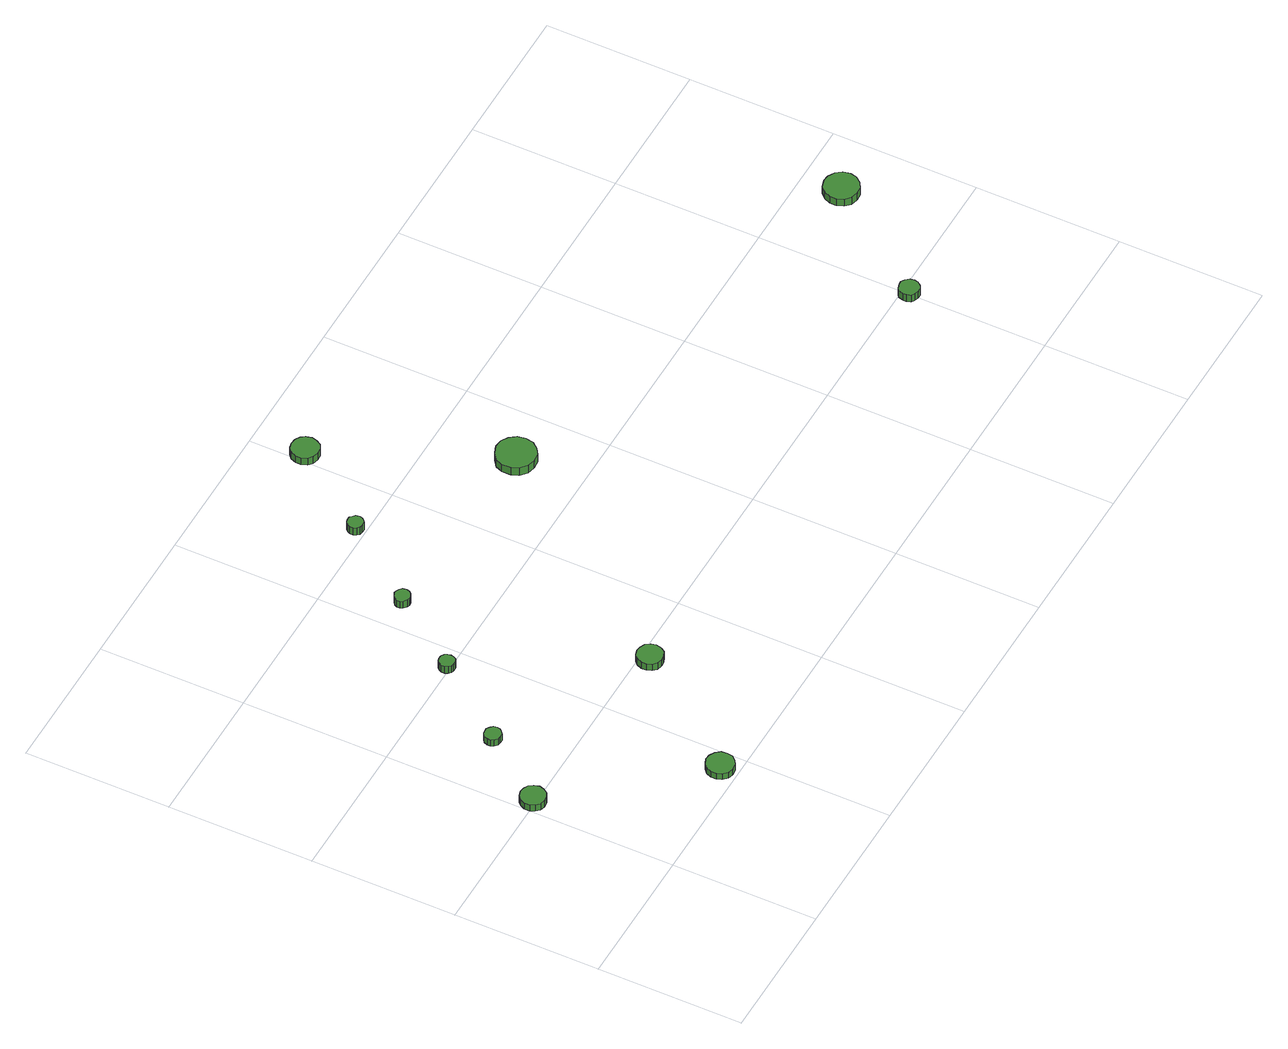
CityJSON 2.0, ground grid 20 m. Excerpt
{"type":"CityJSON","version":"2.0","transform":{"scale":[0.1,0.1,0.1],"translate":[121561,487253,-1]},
"CityObjects":{
"tree1":{"type":"SolitaryVegetationObject","attributes":{"function":"something"},"geometry":[{"type":"MultiSurface","lod":"1","boundaries":[[[0,1,2,3,4,5,6,7,8,9,10,11,12,13,14]],[[15,16,17,18,19,20,21,22,23,24,25,26,27,28,29]],[[0,29,28,1]],[[1,28,27,2]],[[2,27,26,3]],[[3,26,25,4]],[[4,25,24,5]],[[5,24,23,6]],[[6,23,22,7]],[[7,22,21,8]],[[8,21,20,9]],[[9,20,19,10]],[[10,19,18,11]],[[11,18,17,12]],[[12,17,16,13]],[[13,16,15,14]],[[14,15,29,0]]]}]},
"tree2":{"type":"SolitaryVegetationObject","attributes":{"function":"something"},"geometry":[{"type":"MultiSurface","lod":"1","boundaries":[[[30,31,32,33,34,35,36,37,38,39,40,41,42,43,44]],[[45,46,47,48,49,50,51,52,53,54,55,56,57,58,59]],[[30,59,58,31]],[[31,58,57,32]],[[32,57,56,33]],[[33,56,55,34]],[[34,55,54,35]],[[35,54,53,36]],[[36,53,52,37]],[[37,52,51,38]],[[38,51,50,39]],[[39,50,49,40]],[[40,49,48,41]],[[41,48,47,42]],[[42,47,46,43]],[[43,46,45,44]],[[44,45,59,30]]]}]},
"tree3":{"type":"SolitaryVegetationObject","attributes":{"function":"something"},"geometry":[{"type":"MultiSurface","lod":"1","boundaries":[[[60,61,62,63,64,65,66,67,68,69,70,71,72,73,74]],[[75,76,77,78,79,80,81,82,83,84,85,86,87,88,89]],[[60,89,88,61]],[[61,88,87,62]],[[62,87,86,63]],[[63,86,85,64]],[[64,85,84,65]],[[65,84,83,66]],[[66,83,82,67]],[[67,82,81,68]],[[68,81,80,69]],[[69,80,79,70]],[[70,79,78,71]],[[71,78,77,72]],[[72,77,76,73]],[[73,76,75,74]],[[74,75,89,60]]]}]},
"tree4":{"type":"SolitaryVegetationObject","attributes":{"function":"something"},"geometry":[{"type":"MultiSurface","lod":"1","boundaries":[[[90,91,92,93,94,95,96,97,98,99,100,101,102,103,104]],[[105,106,107,108,109,110,111,112,113,114,115,116,117,118,119]],[[90,119,118,91]],[[91,118,117,92]],[[92,117,116,93]],[[93,116,115,94]],[[94,115,114,95]],[[95,114,113,96]],[[96,113,112,97]],[[97,112,111,98]],[[98,111,110,99]],[[99,110,109,100]],[[100,109,108,101]],[[101,108,107,102]],[[102,107,106,103]],[[103,106,105,104]],[[104,105,119,90]]]}]},
"tree5":{"type":"SolitaryVegetationObject","attributes":{"function":"something"},"geometry":[{"type":"MultiSurface","lod":"1","boundaries":[[[120,121,122,123,124,125,126,127,128,129,130,131,132,133,134]],[[135,136,137,138,139,140,141,142,143,144,145,146,147,148,149]],[[120,149,148,121]],[[121,148,147,122]],[[122,147,146,123]],[[123,146,145,124]],[[124,145,144,125]],[[125,144,143,126]],[[126,143,142,127]],[[127,142,141,128]],[[128,141,140,129]],[[129,140,139,130]],[[130,139,138,131]],[[131,138,137,132]],[[132,137,136,133]],[[133,136,135,134]],[[134,135,149,120]]]}]},
"tree6":{"type":"SolitaryVegetationObject","attributes":{"function":"something"},"geometry":[{"type":"MultiSurface","lod":"1","boundaries":[[[150,151,152,153,154,155,156,157,158,159,160,161,162,163,164]],[[165,166,167,168,169,170,171,172,173,174,175,176,177,178,179]],[[150,179,178,151]],[[151,178,177,152]],[[152,177,176,153]],[[153,176,175,154]],[[154,175,174,155]],[[155,174,173,156]],[[156,173,172,157]],[[157,172,171,158]],[[158,171,170,159]],[[159,170,169,160]],[[160,169,168,161]],[[161,168,167,162]],[[162,167,166,163]],[[163,166,165,164]],[[164,165,179,150]]]}]},
"tree7":{"type":"SolitaryVegetationObject","attributes":{"function":"something"},"geometry":[{"type":"MultiSurface","lod":"1","boundaries":[[[180,181,182,183,184,185,186,187,188,189,190,191,192,193,194]],[[195,196,197,198,199,200,201,202,203,204,205,206,207,208,209]],[[180,209,208,181]],[[181,208,207,182]],[[182,207,206,183]],[[183,206,205,184]],[[184,205,204,185]],[[185,204,203,186]],[[186,203,202,187]],[[187,202,201,188]],[[188,201,200,189]],[[189,200,199,190]],[[190,199,198,191]],[[191,198,197,192]],[[192,197,196,193]],[[193,196,195,194]],[[194,195,209,180]]]}]},
"tree8":{"type":"SolitaryVegetationObject","attributes":{"function":"something"},"geometry":[{"type":"MultiSurface","lod":"1","boundaries":[[[210,211,212,213,214,215,216,217,218,219,220,221,222,223,224]],[[225,226,227,228,229,230,231,232,233,234,235,236,237,238,239]],[[210,239,238,211]],[[211,238,237,212]],[[212,237,236,213]],[[213,236,235,214]],[[214,235,234,215]],[[215,234,233,216]],[[216,233,232,217]],[[217,232,231,218]],[[218,231,230,219]],[[219,230,229,220]],[[220,229,228,221]],[[221,228,227,222]],[[222,227,226,223]],[[223,226,225,224]],[[224,225,239,210]]]}]},
"tree9":{"type":"SolitaryVegetationObject","attributes":{"function":"something"},"geometry":[{"type":"MultiSurface","lod":"1","boundaries":[[[240,241,242,243,244,245,246,247,248,249,250,251,252,253,254]],[[255,256,257,258,259,260,261,262,263,264,265,266,267,268,269]],[[240,269,268,241]],[[241,268,267,242]],[[242,267,266,243]],[[243,266,265,244]],[[244,265,264,245]],[[245,264,263,246]],[[246,263,262,247]],[[247,262,261,248]],[[248,261,260,249]],[[249,260,259,250]],[[250,259,258,251]],[[251,258,257,252]],[[252,257,256,253]],[[253,256,255,254]],[[254,255,269,240]]]}]},
"tree10":{"type":"SolitaryVegetationObject","attributes":{"function":"something"},"geometry":[{"type":"MultiSurface","lod":"1","boundaries":[[[270,271,272,273,274,275,276,277,278,279,280,281,282,283,284]],[[285,286,287,288,289,290,291,292,293,294,295,296,297,298,299]],[[270,299,298,271]],[[271,298,297,272]],[[272,297,296,273]],[[273,296,295,274]],[[274,295,294,275]],[[275,294,293,276]],[[276,293,292,277]],[[277,292,291,278]],[[278,291,290,279]],[[279,290,289,280]],[[280,289,288,281]],[[281,288,287,282]],[[282,287,286,283]],[[283,286,285,284]],[[284,285,299,270]]]}]},
"tree11":{"type":"SolitaryVegetationObject","attributes":{"function":"something"},"geometry":[{"type":"MultiSurface","lod":"1","boundaries":[[[300,301,302,303,304,305,306,307,308,309,310,311,312,313,314]],[[315,316,317,318,319,320,321,322,323,324,325,326,327,328,329]],[[300,329,328,301]],[[301,328,327,302]],[[302,327,326,303]],[[303,326,325,304]],[[304,325,324,305]],[[305,324,323,306]],[[306,323,322,307]],[[307,322,321,308]],[[308,321,320,309]],[[309,320,319,310]],[[310,319,318,311]],[[311,318,317,312]],[[312,317,316,313]],[[313,316,315,314]],[[314,315,329,300]]]}]}
},
"vertices":[
[35,204,17],[33,211,17],[29,217,17],[23,220,17],[16,221,17],[9,219,17],[4,214,17],[1,208,17],[1,200,17],[4,194,17],[9,189,17],[16,187,17],[23,188,17],[29,191,17],[33,197,17],[33,197,6],[29,191,6],[23,188,6],[16,187,6],[9,189,6],[4,194,6],[1,200,6],[1,208,6],[4,214,6],[9,219,6],[16,221,6],[23,220,6],[29,217,6],[33,211,6],[35,204,6],
[100,297,17],[99,302,17],[96,305,17],[92,308,17],[87,308,17],[83,307,17],[79,304,17],[77,299,17],[77,295,17],[79,290,17],[83,287,17],[87,286,17],[92,286,17],[96,289,17],[99,292,17],[99,292,6],[96,289,6],[92,286,6],[87,286,6],[83,287,6],[79,290,6],[77,295,6],[77,299,6],[79,304,6],[83,307,6],[87,308,6],[92,308,6],[96,305,6],[99,302,6],[100,297,6],
[193,24,16],[192,32,16],[187,38,16],[180,42,16],[172,43,16],[165,40,16],[159,35,16],[156,28,16],[156,20,16],[159,13,16],[165,7,16],[172,5,16],[180,6,16],[187,10,16],[192,16,16],[192,16,6],[187,10,6],[180,6,6],[172,5,6],[165,7,6],[159,13,6],[156,20,6],[156,28,6],[159,35,6],[165,40,6],[172,43,6],[180,42,6],[187,38,6],[192,32,6],[193,24,6],
[182,404,18],[181,409,18],[179,412,18],[175,415,18],[170,415,18],[166,414,18],[163,411,18],[161,407,18],[161,402,18],[163,398,18],[166,395,18],[170,394,18],[175,394,18],[179,396,18],[181,400,18],[181,400,6],[179,396,6],[175,394,6],[170,394,6],[166,395,6],[163,398,6],[161,402,6],[161,407,6],[163,411,6],[166,414,6],[170,415,6],[175,415,6],[179,412,6],[181,409,6],[182,404,6],
[316,187,17],[314,194,17],[310,200,17],[303,203,17],[296,204,17],[289,202,17],[284,197,17],[281,190,17],[281,183,17],[284,176,17],[289,171,17],[296,169,17],[303,170,17],[310,173,17],[314,179,17],[314,179,6],[310,173,6],[303,170,6],[296,169,6],[289,171,6],[284,176,6],[281,183,6],[281,190,6],[284,197,6],[289,202,6],[296,204,6],[303,203,6],[310,200,6],[314,194,6],[316,187,6],
[256,505,18],[255,510,18],[252,513,18],[248,515,18],[244,516,18],[240,514,18],[236,511,18],[234,507,18],[234,503,18],[236,499,18],[240,496,18],[244,494,18],[248,495,18],[252,497,18],[255,501,18],[255,501,6],[252,497,6],[248,495,6],[244,494,6],[240,496,6],[236,499,6],[234,503,6],[234,507,6],[236,511,6],[240,514,6],[244,516,6],[248,515,6],[252,513,6],[255,510,6],[256,505,6],
[334,611,25],[333,616,25],[330,619,25],[327,622,25],[322,622,25],[318,621,25],[315,618,25],[313,614,25],[313,609,25],[315,605,25],[318,602,25],[322,601,25],[327,601,25],[330,603,25],[333,607,25],[333,607,12],[330,603,12],[327,601,12],[322,601,12],[318,602,12],[315,605,12],[313,609,12],[313,614,12],[315,618,12],[318,621,12],[322,622,12],[327,622,12],[330,619,12],[333,616,12],[334,611,12],
[426,725,25],[424,733,25],[420,739,25],[413,743,25],[405,744,25],[398,742,25],[392,737,25],[389,729,25],[389,722,25],[392,714,25],[398,709,25],[405,707,25],[413,707,25],[420,711,25],[424,718,25],[424,718,13],[420,711,13],[413,707,13],[405,707,13],[398,709,13],[392,714,13],[389,722,13],[389,729,13],[392,737,13],[398,742,13],[405,744,13],[413,743,13],[420,739,13],[424,733,13],[426,725,13],
[548,490,24],[546,501,24],[539,510,24],[530,516,24],[519,517,24],[508,513,24],[499,506,24],[495,496,24],[495,484,24],[499,474,24],[508,466,24],[519,463,24],[530,464,24],[539,470,24],[546,479,24],[546,479,11],[539,470,11],[530,464,11],[519,463,11],[508,466,11],[499,474,11],[495,484,11],[495,496,11],[499,506,11],[508,513,11],[519,517,11],[530,516,11],[539,510,11],[546,501,11],[548,490,11],
[1012,188,22],[1011,194,22],[1007,199,22],[1002,202,22],[997,202,22],[991,200,22],[987,197,22],[985,191,22],[985,186,22],[987,180,22],[991,177,22],[997,175,22],[1002,175,22],[1007,178,22],[1011,183,22],[1011,183,10],[1007,178,10],[1002,175,10],[997,175,10],[991,177,10],[987,180,10],[985,186,10],[985,191,10],[987,197,10],[991,200,10],[997,202,10],[1002,202,10],[1007,199,10],[1011,194,10],[1012,188,10],
[1136,342,23],[1134,352,23],[1128,360,23],[1119,365,23],[1110,366,23],[1100,363,23],[1093,356,23],[1089,347,23],[1089,338,23],[1093,329,23],[1100,322,23],[1110,319,23],[1119,320,23],[1128,325,23],[1134,333,23],[1134,333,11],[1128,325,11],[1119,320,11],[1110,319,11],[1100,322,11],[1093,329,11],[1089,338,11],[1089,347,11],[1093,356,11],[1100,363,11],[1110,366,11],[1119,365,11],[1128,360,11],[1134,352,11],[1136,342,11]
]}
